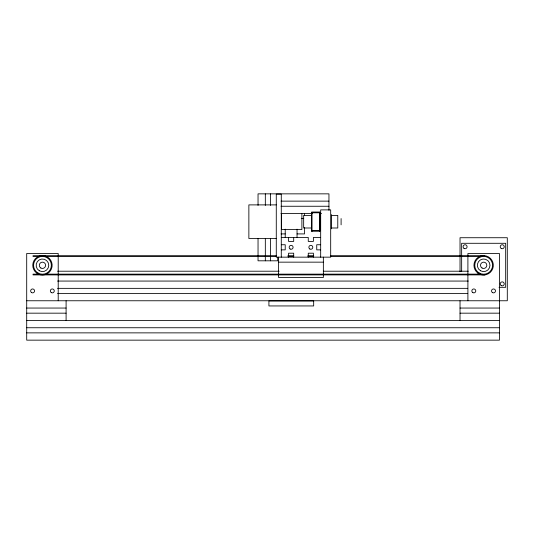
<?xml version="1.0" encoding="UTF-8"?>
<svg xmlns="http://www.w3.org/2000/svg" width="534" height="534" viewBox="0 0 534 534"><rect width="100%" height="100%" fill="white"/><g stroke="black" fill="none" stroke-linecap="round" stroke-linejoin="round"><path stroke-width="0.8" d="M484.759 255.679L330.386 255.693M485.052 274.89L33.041 274.91L33.041 274.142L38.869 274.142M281.044 201.131L328.951 201.131M276.278 204.889L248.864 204.889L248.864 238.504L276.278 238.504M281.044 206.257L328.951 206.257M312.01 212.792L319.492 212.792M280.984 213.54L312.43 213.54M319.866 213.54L321.515 213.54M311.616 215.396L303.659 215.396L303.659 227.998L311.616 227.998M331.474 215.402L337.775 215.402L337.775 227.998L331.474 227.998M301.276 218.546L303.712 218.546M312.01 230.474L319.492 230.474M312.01 231.242L319.492 231.242M281.064 233.912L285.223 233.912M297.044 233.912L304.527 233.912L304.527 227.444M281.284 237.456L308.265 237.456L308.265 241.395L313.391 241.395L313.391 237.456L320.674 237.456M281.284 244.746L285.223 244.746L285.223 249.865L281.284 249.865M320.674 244.746L316.735 244.746L316.735 249.865L320.674 249.865M276.245 255.693L33.041 255.693L33.041 256.467L40.537 256.467M287.906 255.693L293.74 255.693M307.898 255.693L313.732 255.693M44.702 256.467L276.245 256.467M287.906 256.467L293.74 256.467M307.898 256.467L313.732 256.467M330.386 256.467L481.141 256.467M278.608 262.154L323.357 262.154M57.605 271.212L279.189 271.212M323.344 271.212L468.291 271.212M46.365 274.142L480.313 274.142M57.545 281.064L468.291 281.064M499.03 287.319L505.678 287.319L505.678 243.29L461.65 243.29L461.65 271.539M57.545 288.353L467.737 288.353M57.545 293.473L467.737 293.473M26.7 300.762L507.3 300.762L507.3 237.73L460.028 237.73L460.028 271.733M26.7 308.051L66.096 308.051M460.028 308.051L499.423 308.051M26.7 313.171L66.096 313.171M460.028 313.171L499.423 313.171M26.7 320.46L499.423 320.46M26.7 327.743L499.423 327.743M26.7 332.869L499.423 332.869M467.904 300.762L467.904 253.49L499.423 253.49L499.423 340.151L26.7 340.151L26.7 253.49L58.213 253.49L58.213 300.762M460.028 300.762L460.028 320.46M341.099 218.56L341.099 224.834M331.474 214.608L331.474 228.786M328.951 210.303L328.951 193.849L258.042 193.849L258.042 205.423M323.357 257.154L323.357 277.52L278.608 277.52L278.608 257.154M320.674 257.154L320.674 209.882L330.686 209.882L330.686 257.154L276.278 257.154L276.278 194.122L281.284 194.122L281.284 257.154M319.886 212.031L319.886 231.362M319.492 231.362L319.492 212.025L312.01 212.025L312.01 231.329M313.391 257.154L313.391 253.209L308.265 253.209L308.265 257.154M311.616 212.071L311.616 231.329M304.527 213.54L304.527 215.209M301.89 213.88L301.89 229.513L281.411 229.513L281.411 213.88M297.044 229.179L297.044 237.456M293.693 237.456L293.693 241.395L288.574 241.395L288.574 237.456M293.693 257.154L293.693 253.209L288.574 253.209L288.574 257.154M285.223 229.179L285.223 237.456M277.74 257.508L277.74 260.812L258.042 260.812L258.042 238.491M270.451 193.849L270.451 205.423M270.451 238.491L270.451 260.812M265.331 193.849L265.331 205.423M265.331 238.491L265.331 260.812M66.096 300.762L66.096 320.46M313.672 300.936L268.916 300.936L268.916 305.942L313.672 305.942L313.672 300.936M51.324 292.619A1.969 1.969 0 0 0 54.274 290.91A1.969 1.969 0 0 0 51.324 289.208A1.969 1.969 0 0 0 51.324 292.619M31.626 292.619A1.969 1.969 0 0 0 34.576 290.91A1.969 1.969 0 0 0 31.626 289.208A1.969 1.969 0 0 0 31.626 292.619M492.528 292.619A1.969 1.969 0 0 0 495.485 290.91A1.969 1.969 0 0 0 492.528 289.208A1.969 1.969 0 0 0 492.528 292.619M472.83 292.619A1.969 1.969 0 0 0 475.787 290.91A1.969 1.969 0 0 0 472.83 289.208A1.969 1.969 0 0 0 472.83 292.619M477.863 273.081A9.692 9.692 0 0 0 493.269 266.419A9.692 9.692 0 0 0 479.792 256.407A9.692 9.692 0 0 0 477.863 273.081M36.419 272.887A9.692 9.692 0 0 0 52.038 266.74A9.692 9.692 0 0 0 38.909 256.287A9.692 9.692 0 0 0 36.419 272.887M40.884 268.035A3.151 3.151 0 0 0 45.61 265.305A3.151 3.151 0 0 0 40.884 262.574A3.151 3.151 0 0 0 40.884 268.035M38.007 273.014A8.904 8.904 0 0 0 51.357 265.305A8.904 8.904 0 0 0 38.007 257.595A8.904 8.904 0 0 0 38.007 273.014M39.309 270.765A6.301 6.301 0 0 0 48.761 265.305A6.301 6.301 0 0 0 39.309 259.844A6.301 6.301 0 0 0 39.309 270.765M501.232 248.47A2.002 2.002 0 0 0 504.236 246.735A2.002 2.002 0 0 0 501.232 244.999A2.002 2.002 0 0 0 501.232 248.47M501.232 285.61A2.002 2.002 0 0 0 504.236 283.874A2.002 2.002 0 0 0 501.232 282.146A2.002 2.002 0 0 0 501.232 285.61M464.093 248.47A2.002 2.002 0 0 0 467.096 246.735A2.002 2.002 0 0 0 464.093 244.999A2.002 2.002 0 0 0 464.093 248.47M482.089 268.035A3.151 3.151 0 0 0 486.814 265.305A3.151 3.151 0 0 0 482.089 262.574A3.151 3.151 0 0 0 482.089 268.035M479.212 273.014A8.904 8.904 0 0 0 492.568 265.305A8.904 8.904 0 0 0 479.212 257.595A8.904 8.904 0 0 0 479.212 273.014M480.513 270.765A6.301 6.301 0 0 0 489.965 265.305A6.301 6.301 0 0 0 480.513 259.844A6.301 6.301 0 0 0 480.513 270.765M309.847 249.011A1.969 1.969 0 0 0 312.797 247.302A1.969 1.969 0 0 0 309.847 245.6A1.969 1.969 0 0 0 309.847 249.011M290.149 249.011A1.969 1.969 0 0 0 293.099 247.302A1.969 1.969 0 0 0 290.149 245.6A1.969 1.969 0 0 0 290.149 249.011"/></g></svg>
